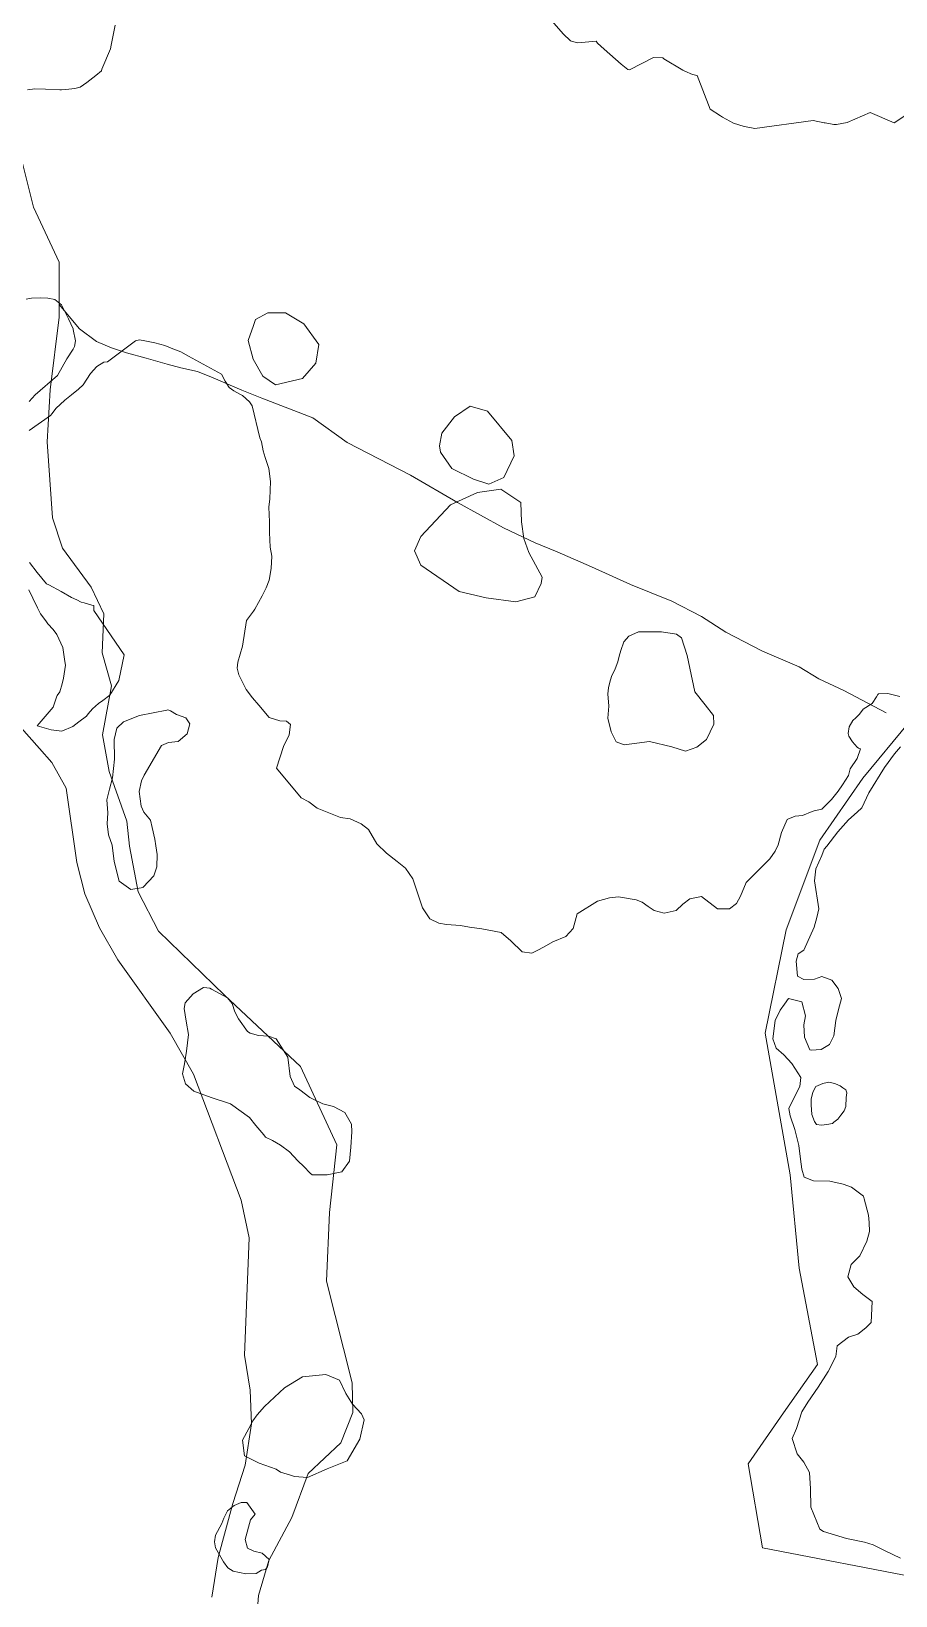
# Model space of a CAD drawing. Header units: metres. Extents: x 4652992 to 4879070, y 2074171 to 2309877.
# Drawn here: x 4653983.8 to 4654064.7, y 2308099.7 to 2308246.1 of the extents above; entities that cross this region are included whole.
import ezdxf

# ---------------------------------------------------------------- set-up
doc = ezdxf.new("R2010")
doc.units = ezdxf.units.M
doc.header["$MEASUREMENT"] = 0
for name, color, linetype, lineweight in [('Level 1', 2, 'Continuous', 0), ('Level 2', 6, 'Continuous', 0), ('Level 37', 3, 'Continuous', 0), ('Level 40', 1, 'Continuous', 0)]:
    doc.layers.add(name, color=color, linetype=linetype, lineweight=lineweight)

msp = doc.modelspace()

# ---------------------------------------------------------------- linework, layer by layer
at = {"layer": 'Level 1'}
msp.add_polyline3d([(4654063.777102, 2308182.334292, 1330), (4654059.811709, 2308184.400515, 1327), (4654057.463503, 2308185.512697, 1325), (4654055.629885, 2308186.636111, 1323), (4654052.198305, 2308188.10071, 1320), (4654048.756716, 2308189.868105, 1317), (4654046.48749, 2308191.349917, 1315), (4654043.706728, 2308192.787478, 1313), (4654039.8501, 2308194.326479, 1310), (4654036.203127, 2308196.002077, 1307), (4654032.995486, 2308197.399721, 1305), (4654030.907473, 2308198.228884, 1304), (4654027.969729, 2308199.654299, 1303), (4654023.666689, 2308201.998476, 1301), (4654019.250124, 2308204.568484, 1299), (4654013.317507, 2308207.637514, 1297), (4654010.13312, 2308209.954897, 1296), (4654005.358889, 2308211.786684, 1295), (4654003.478701, 2308212.5329, 1294), (4654000.800112, 2308213.684084, 1292), (4653999.319094, 2308214.28052, 1291), (4653997.765322, 2308214.616274, 1290), (4653996.501711, 2308214.959719, 1289), (4653994.53229, 2308215.511721, 1288), (4653992.681887, 2308216.021487, 1287), (4653991.286928, 2308216.491518, 1286), (4653989.868288, 2308217.074709, 1285), (4653988.297304, 2308218.283877, 1284), (4653986.39527, 2308220.540411, 1282.302466)], dxfattribs=at)
at = {"layer": 'Level 2'}
for points in [[(4653981.8097, 2308238.3895, 1280.1336), (4653983.9797, 2308229.6649, 1281.2461), (4653986.3817, 2308224.5045, 1281.7621), (4653986.39527, 2308220.540411, 1282.302466), (4653986.3984, 2308219.6261, 1282.4271), (4653986.3993, 2308219.3549, 1282.4641), (4653985.5397, 2308212.5649, 1283.2515), (4653985.2737, 2308207.6881, 1283.7261), (4653985.7723, 2308200.5851, 1284.4546), (4653986.6851, 2308197.7529, 1284.7401), (4653989.3799, 2308194.0789, 1284.8868), (4653990.5689, 2308191.6031, 1284.9859), (4653990.4215, 2308187.9331, 1285.119), (4653991.2877, 2308184.8415, 1285.3903), (4653990.4347, 2308180.2561, 1285.5458), (4653991.0571, 2308176.8287, 1285.6525), (4653992.7067, 2308172.1755, 1285.931), (4653992.9779, 2308169.8453, 1285.9753), (4653993.7763, 2308165.5695, 1286.2454), (4653995.6833, 2308161.8965, 1286.4285), (4654001.8651, 2308155.8997, 1286.9125), (4654008.9797, 2308149.2113, 1287.0772), (4654012.3811, 2308141.8727, 1288.1211), (4654011.6733, 2308135.5439, 1288.4434), (4654011.4029, 2308129.1043, 1288.7324), (4654013.7997, 2308119.5955, 1289.7169), (4654013.8761, 2308116.8199, 1289.8058), (4654012.7251, 2308113.9807, 1289.9909), (4654009.6871, 2308111.1147, 1290.1253), (4654008.1399, 2308106.9949, 1290.3499), (4654005.9955, 2308102.9571, 1290.6891), (4654005.0493, 2308099.6819, 1290.8061), (4654004.7027, 2308095.1291, 1291.0386)], [(4654000.6751, 2308099.5309, 1290.7863), (4654001.2659, 2308103.2519, 1290.6738), (4654002.6421, 2308108.2927, 1290.3363), (4654003.7853, 2308111.8873, 1290.1238), (4654004.3797, 2308115.7605, 1289.9488), (4654004.2607, 2308118.9093, 1289.7863), (4654003.7123, 2308122.1869, 1289.6863), (4654004.0311, 2308130.0097, 1288.6488), (4654004.1581, 2308133.1635, 1288.3988), (4654003.4225, 2308136.6981, 1288.0863), (4653998.9455, 2308148.4945, 1287.0613), (4653996.7783, 2308152.3261, 1286.9113), (4653991.8695, 2308159.2021, 1286.3988), (4653990.1563, 2308162.1953, 1286.1988), (4653988.7925, 2308165.3839, 1285.9863), (4653988.0427, 2308168.3099, 1285.8863), (4653987.0371, 2308175.2725, 1285.6238), (4653985.7137, 2308177.6869, 1285.4613), (4653984.5397, 2308178.9959, 1285.3238), (4653982.6143, 2308181.1807, 1285.1238)]]:
    msp.add_polyline3d(points, dxfattribs=at)
at = {"layer": 'Level 37'}
msp.add_polyline3d([(4654068.011388, 2308181.519891, 1334.2467), (4654065.917274, 2308181.45776, 1334.2467), (4654061.583266, 2308176.208802, 1332.7067), (4654057.549803, 2308170.395597, 1332.4267), (4654054.413664, 2308162.003692, 1332.4267), (4654052.445795, 2308152.320116, 1332.4967), (4654054.783235, 2308139.063353, 1333.5467), (4654055.611576, 2308130.338754, 1333.6167), (4654057.326322, 2308121.321986, 1334.1067), (4654054.15585, 2308116.787969, 1333.4067), (4654050.838053, 2308112.023798, 1332.6367), (4654052.192424, 2308104.168242, 1333.1967), (4654067.055345, 2308101.285862, 1333.7567), (4654087.70928, 2308099.949315, 1332.4967), (4654099.611385, 2308104.597564, 1331.4467), (4654105.429746, 2308111.128035, 1332.7067), (4654115.582801, 2308122.221289, 1334.8067), (4654121.140914, 2308129.231971, 1336.7222), (4654123.008301, 2308131.598877, 1337.4749)], dxfattribs=at)
at = {"layer": 'Level 40', "color": 3, "flags": 128}
for points, elevation in [([(4654009.142688, 2308213.61077), (4654006.632381, 2308213.037845), (4654005.426957, 2308213.839627), (4654004.534767, 2308215.433454), (4654004.058369, 2308217.168073), (4654004.558638, 2308218.578487), (4654004.741864, 2308219.133695), (4654005.914904, 2308219.759854), (4654007.5596, 2308219.760605), (4654009.29138, 2308218.740014), (4654010.676814, 2308216.812902), (4654010.409601, 2308215.053867), (4654009.142688, 2308213.61077)], 1300.122677), ([(4654027.989964, 2308204.355183), (4654026.581104, 2308203.719081), (4654025.167612, 2308204.204359), (4654023.128612, 2308205.187001), (4654022.077637, 2308206.715451), (4654021.9679, 2308207.307541), (4654022.202727, 2308208.517241), (4654023.368706, 2308210.047157), (4654024.827892, 2308211.034498), (4654026.458496, 2308210.568916), (4654028.745224, 2308207.817004), (4654028.968577, 2308206.380616), (4654027.989964, 2308204.355183)], 1305.922678), ([(4654056.751477, 2308146.150895), (4654056.893008, 2308146.827365), (4654057.191997, 2308147.327235), (4654057.391971, 2308147.445242), (4654057.847156, 2308147.632993), (4654058.23759, 2308147.701676), (4654058.381066, 2308147.732437), (4654058.675005, 2308147.690273), (4654059.024177, 2308147.599845), (4654059.238123, 2308147.510478), (4654059.443817, 2308147.389289), (4654059.704742, 2308147.219839), (4654059.997407, 2308147.04217), (4654060.090097, 2308146.746497), (4654060.014558, 2308146.324604), (4654059.998701, 2308145.479774), (4654059.819688, 2308145.050735), (4654059.513712, 2308144.654579), (4654059.247732, 2308144.282026), (4654058.871292, 2308144.005991), (4654058.734811, 2308143.871554), (4654058.200932, 2308143.772111), (4654057.715295, 2308143.728087), (4654057.25441, 2308143.779519), (4654057.058231, 2308144.068007), (4654056.817591, 2308144.707574), (4654056.754684, 2308145.6407), (4654056.751477, 2308146.150895)], 1334.042636)]:
    msp.add_lwpolyline(points, dxfattribs=dict(at, elevation=elevation))
at = {"layer": 'Level 40', "color": 3}
for points in [[(4653991.61483, 2308246.691304, 1289.5227), (4653991.254791, 2308244.839703, 1289.5227), (4653991.187563, 2308244.493963, 1289.5227), (4653990.370388, 2308242.595225, 1291.1227), (4653990.336843, 2308242.422712, 1291.1227), (4653989.823069, 2308241.99106, 1291.1227), (4653988.98248, 2308241.325668, 1291.1227), (4653988.338233, 2308240.881147, 1291.1227), (4653987.866931, 2308240.782384, 1291.1227), (4653987.012796, 2308240.688292, 1291.1227), (4653986.592515, 2308240.638075, 1291.1227), (4653986.440146, 2308240.655114, 1291.1227), (4653985.100051, 2308240.722953, 1291.1227), (4653984.12389, 2308240.750622, 1291.1227), (4653983.423791, 2308240.637938, 1291.1227)], [(4654065.703541, 2308238.336404, 1333.7227), (4654064.50263, 2308237.547607, 1333.7227), (4654062.268748, 2308238.531741, 1333.7227), (4654060.115863, 2308237.577723, 1331.5227), (4654059.109875, 2308237.402959, 1331.5227), (4654058.8784, 2308237.385026, 1331.5227), (4654058.063175, 2308237.545634, 1331.5227), (4654057.948553, 2308237.568215, 1331.5227), (4654056.921882, 2308237.77048, 1331.5227), (4654051.482268, 2308237.020672, 1328.3227), (4654051.000896, 2308237.115511, 1328.3227), (4654050.48107, 2308237.217926, 1328.3227), (4654049.468181, 2308237.527664, 1328.3227), (4654048.45845, 2308238.091611, 1328.3227), (4654048.262149, 2308238.202932, 1328.3227), (4654047.288901, 2308238.832952, 1328.3227), (4654046.072182, 2308242.001324, 1323.5227), (4654045.633549, 2308242.088398, 1323.5227), (4654044.909852, 2308242.385434, 1323.5227), (4654044.73334, 2308242.485528, 1323.5227), (4654042.9631, 2308243.559718, 1323.5227), (4654042.860591, 2308243.626074, 1323.5227), (4654041.990788, 2308243.687169, 1323.5227), (4654039.749404, 2308242.506333, 1318.9227), (4654039.598725, 2308242.559006, 1318.9227), (4654038.957952, 2308243.06213, 1318.9227), (4654037.376061, 2308244.438792, 1318.9227), (4654036.747888, 2308245.00553, 1318.9227), (4654036.614317, 2308245.215037, 1318.9227), (4654034.928818, 2308245.04988, 1314.7227), (4654034.543974, 2308245.12568, 1314.7227), (4654034.225918, 2308245.235613, 1314.7227), (4654033.539638, 2308245.876001, 1314.7227), (4654032.263116, 2308247.357586, 1314.7227)], [(4653983.296669, 2308221.046429, 1292.9227), (4653983.79194, 2308221.14378, 1292.9227), (4653984.619802, 2308221.167975, 1292.9227), (4653985.330433, 2308221.135756, 1292.9227), (4653985.994738, 2308221.00478, 1292.9227), (4653986.612927, 2308220.515517, 1292.9227), (4653987.267647, 2308219.214267, 1292.9227), (4653987.693414, 2308218.256141, 1292.9227), (4653987.703082, 2308218.221338, 1292.9227), (4653987.903982, 2308217.134277, 1292.9227), (4653987.822237, 2308216.621532, 1292.9227), (4653987.685986, 2308216.380193, 1292.9227), (4653987.089183, 2308215.466269, 1292.9227), (4653986.220687, 2308213.897634, 1292.9227), (4653984.126853, 2308212.084224, 1294.5227), (4653983.566218, 2308211.461625, 1294.5227)], [(4653983.57178, 2308208.750989, 1294.5227), (4653985.567475, 2308210.169564, 1296.1227), (4653985.737272, 2308210.343551, 1296.1227), (4653986.062221, 2308210.801065, 1296.1227), (4653986.91262, 2308211.596344, 1296.1227), (4653987.530503, 2308212.086568, 1296.1227), (4653988.187665, 2308212.62787, 1296.1227), (4653988.617207, 2308213.041279, 1296.1227), (4653989.322696, 2308214.102013, 1296.1227), (4653989.92042, 2308214.740216, 1296.1227), (4653990.571071, 2308215.139729, 1296.1227), (4653990.900277, 2308215.173574, 1296.1227), (4653993.528066, 2308217.161631, 1298.9227), (4653993.91509, 2308217.229321, 1298.9227), (4653994.399338, 2308217.133833, 1298.9227), (4653995.34823, 2308216.946161, 1298.9227), (4653996.267434, 2308216.703777, 1298.9227), (4653997.012971, 2308216.398855, 1298.9227), (4653997.777583, 2308216.112368, 1298.9227), (4653998.48226, 2308215.702519, 1298.9227), (4654001.582105, 2308214.027245, 1301.3227), (4654001.929801, 2308213.366066, 1301.3227), (4654002.297962, 2308212.780423, 1301.3227), (4654002.73333, 2308212.455166, 1301.3227), (4654003.34698, 2308212.127412, 1301.3227), (4654003.551455, 2308212.032476, 1301.3227), (4654004.18366, 2308211.423054, 1301.3227), (4654004.444373, 2308211.074826, 1301.3227), (4654005.174463, 2308208.072453, 1301.9227), (4654005.331208, 2308207.687414, 1301.9227), (4654005.476182, 2308206.862663, 1301.9227), (4654005.67593, 2308206.222647, 1301.9227), (4654006.010136, 2308205.199134, 1301.9227), (4654006.14475, 2308203.976739, 1301.9227), (4654006.099314, 2308202.359357, 1301.9227), (4654006.012976, 2308201.567852, 1301.9227), (4654006.06025, 2308200.211056, 1301.9227), (4654006.080632, 2308199.19677, 1301.9227), (4654006.121129, 2308197.821293, 1301.9227), (4654006.296521, 2308196.990885, 1301.9227), (4654006.235056, 2308195.821307, 1301.9227), (4654006.02856, 2308194.758182, 1301.9227), (4654005.763974, 2308194.040353, 1301.9227), (4654005.386983, 2308193.275125, 1301.9227), (4654004.69766, 2308192.041029, 1301.9227), (4654004.578562, 2308191.842731, 1301.9227), (4654003.910013, 2308190.973257, 1301.9227), (4654003.538866, 2308188.550986, 1299.1435), (4654003.110032, 2308187.068425, 1296.7435), (4654003.029628, 2308186.507932, 1296.7435), (4654003.190795, 2308185.884854, 1296.7435), (4654003.894805, 2308184.513169, 1298.3435), (4654004.461803, 2308183.721788, 1298.3435), (4654005.060008, 2308183.051228, 1298.3435), (4654006.046577, 2308181.893399, 1298.3435), (4654007.037878, 2308181.570747, 1299.5435), (4654007.670606, 2308181.535486, 1299.5435), (4654008.04493, 2308181.245492, 1299.5435), (4654007.915848, 2308180.249565, 1299.5435), (4654007.379091, 2308179.166284, 1299.5435), (4654006.726091, 2308177.144618, 1305.9435), (4654009.018425, 2308174.353163, 1311.5435), (4654009.741538, 2308173.976017, 1311.5435), (4654010.53696, 2308173.390328, 1311.5435), (4654012.708355, 2308172.511472, 1311.5435), (4654013.626393, 2308172.400194, 1311.5435), (4654014.645213, 2308171.946461, 1311.5435), (4654015.322225, 2308171.391474, 1311.5435), (4654016.11096, 2308170.048364, 1311.5435), (4654017.02235, 2308169.179639, 1311.5435), (4654018.023536, 2308168.4142, 1311.5435), (4654018.803429, 2308167.769357, 1311.5435), (4654019.491276, 2308166.76881, 1311.5435), (4654020.386441, 2308164.0825, 1312.7435), (4654021.070701, 2308163.034386, 1313.9435), (4654021.909036, 2308162.628138, 1313.9435), (4654022.631671, 2308162.504023, 1313.9435), (4654023.930665, 2308162.419757, 1313.9435), (4654024.771168, 2308162.265113, 1313.9435), (4654025.925898, 2308162.103928, 1315.1435), (4654027.736919, 2308161.753956, 1316.7435), (4654028.63893, 2308160.99327, 1318.7435), (4654029.694395, 2308159.96139, 1320.3435), (4654030.613087, 2308159.830724, 1320.7435), (4654031.112631, 2308160.075985, 1320.7435), (4654031.759232, 2308160.408042, 1320.7435), (4654032.568043, 2308160.885412, 1320.7435), (4654033.78631, 2308161.373896, 1324.7435), (4654034.485758, 2308162.123165, 1328.3435), (4654034.845555, 2308163.512676, 1328.3435), (4654036.751955, 2308164.686919, 1328.3435), (4654037.8837, 2308165.011552, 1328.3435), (4654038.709458, 2308165.106538, 1328.3435), (4654040.356497, 2308164.803399, 1328.3435), (4654040.919008, 2308164.595884, 1328.3435), (4654041.494272, 2308164.199719, 1328.3435), (4654042.069526, 2308163.803562, 1328.3435), (4654042.9935, 2308163.564187, 1328.3435), (4654044.110189, 2308163.83091, 1328.3435), (4654044.752149, 2308164.40597, 1328.3435), (4654045.379116, 2308164.923138, 1328.3435), (4654046.480811, 2308165.131965, 1328.3435), (4654047.993078, 2308163.963136, 1329.9435), (4654049.088558, 2308163.971984, 1333.1435), (4654049.768605, 2308164.470754, 1333.1435), (4654050.134364, 2308165.173689, 1333.1435), (4654050.649144, 2308166.451666, 1333.1435), (4654051.794796, 2308167.566208, 1333.1435), (4654052.885494, 2308168.64128, 1334.7435), (4654053.37977, 2308169.370394, 1334.7435), (4654053.657783, 2308169.971876, 1334.7435), (4654053.955199, 2308171.11943, 1334.7435), (4654054.492363, 2308172.349215, 1334.5175), (4654054.567544, 2308172.370942, 1334.5175), (4654055.23451, 2308172.656395, 1334.5175), (4654055.921276, 2308172.711595, 1334.5175), (4654056.834045, 2308173.08634, 1334.5175), (4654057.038913, 2308173.136963, 1334.4552), (4654057.753984, 2308173.313658, 1334.2375), (4654058.633698, 2308174.198273, 1334.0275), (4654059.269798, 2308174.980115, 1334.0275), (4654059.678286, 2308175.59287, 1334.0275), (4654060.225269, 2308176.471906, 1334.0275), (4654060.404714, 2308177.066247, 1334.0275), (4654061.047794, 2308178.034149, 1334.0275), (4654061.369642, 2308178.940585, 1335.0351), (4654061.184579, 2308179.011228, 1336.0426), (4654061.062319, 2308179.118133, 1336.0426), (4654060.826933, 2308179.367179, 1336.0426), (4654060.626677, 2308179.60712, 1336.0426), (4654060.279561, 2308180.148372, 1336.0426), (4654060.193835, 2308180.396229, 1336.0426), (4654060.313987, 2308181.004373, 1336.0426), (4654060.65408, 2308181.593109, 1336.0426), (4654060.911962, 2308181.864706, 1336.0426), (4654061.258384, 2308182.188562, 1336.0426), (4654061.606215, 2308182.662486, 1336.0426), (4654061.609079, 2308182.667276, 1335.8883), (4654062.440996, 2308183.18759, 1335.6375), (4654062.856926, 2308183.83418, 1335.6375), (4654062.996028, 2308184.040227, 1335.6375), (4654063.030347, 2308184.091063, 1335.6375), (4654063.908931, 2308184.145454, 1335.3575), (4654065.037904, 2308183.854418, 1334.8675)], [(4654030.888847, 2308193.19025, 1308.122677), (4654029.102222, 2308192.715365, 1308.122677), (4654026.339624, 2308193.075735, 1308.122677), (4654023.806432, 2308193.693843, 1308.122677), (4654020.234992, 2308196.145813, 1308.122677), (4654019.627902, 2308197.477031, 1308.122677), (4654020.229524, 2308198.844861, 1308.122677), (4654023.008647, 2308201.785925, 1309.922678), (4654025.533125, 2308202.951406, 1309.922678), (4654027.699475, 2308203.25871, 1309.922678), (4654029.574668, 2308202.00832, 1309.922678), (4654029.636573, 2308200.190965, 1309.922678), (4654029.857479, 2308198.654433, 1309.922678), (4654030.315521, 2308197.323996, 1309.922678), (4654031.589946, 2308195.03101, 1308.122677), (4654031.473227, 2308194.429426, 1308.122677), (4654030.888847, 2308193.19025, 1308.122677)], [(4653983.550897, 2308193.823831, 1295.5227), (4653983.923135, 2308193.044129, 1295.5227), (4653984.369319, 2308192.137454, 1295.5227), (4653984.629878, 2308191.605101, 1295.5227), (4653985.142152, 2308190.921467, 1295.5227), (4653985.325556, 2308190.667089, 1295.5227), (4653985.821604, 2308190.11103, 1295.5227), (4653986.153935, 2308189.655866, 1295.5227), (4653986.729772, 2308188.432789, 1295.5227), (4653986.90994, 2308187.127841, 1295.5227), (4653986.974218, 2308186.775591, 1295.5227), (4653986.782742, 2308185.559767, 1295.5227), (4653986.68191, 2308185.045642, 1295.5227), (4653986.463251, 2308184.286716, 1295.5227), (4653986.201278, 2308183.941036, 1295.5227), (4653986.178084, 2308183.876466, 1295.5227), (4653985.812201, 2308182.857889, 1295.5227), (4653984.313172, 2308181.102986, 1295.5227), (4653985.635883, 2308180.727621, 1295.9435), (4653986.634647, 2308180.598212, 1295.9435), (4653987.653309, 2308181.045518, 1295.9435), (4653988.217414, 2308181.48127, 1295.9435), (4653988.933756, 2308182.006898, 1295.9435), (4653989.10409, 2308182.215607, 1295.9435), (4653989.500007, 2308182.700724, 1295.9435), (4653990.079779, 2308183.197089, 1295.9435), (4653990.476016, 2308183.482378, 1295.9435), (4653991.128511, 2308183.975982, 1294.3435), (4653991.964923, 2308185.353031, 1292.3435), (4653992.456858, 2308187.759702, 1292.3435), (4653989.620981, 2308191.913692, 1295.5227), (4653989.616221, 2308192.282545, 1295.5227), (4653989.618646, 2308192.359921, 1295.5227), (4653989.444166, 2308192.394615, 1295.5227), (4653988.712102, 2308192.627985, 1295.5227), (4653988.434516, 2308192.682769, 1295.5227), (4653988.029018, 2308192.89821, 1295.5227), (4653987.540045, 2308193.127256, 1295.5227), (4653986.573211, 2308193.696496, 1295.5227), (4653985.411319, 2308194.292582, 1295.5227), (4653985.204008, 2308194.390122, 1295.5227), (4653984.341719, 2308195.451767, 1295.5227), (4653983.59866, 2308196.384515, 1295.5227)], [(4654037.723067, 2308181.82999, 1325.143533), (4654037.817114, 2308182.948437, 1324.743533), (4654037.714181, 2308184.104476, 1324.743533), (4654037.775796, 2308184.653196, 1324.743533), (4654037.912801, 2308185.182381, 1324.743533), (4654038.049808, 2308185.711573, 1324.743533), (4654038.396316, 2308186.428484, 1324.743533), (4654038.647866, 2308187.089352, 1324.743533), (4654038.784881, 2308187.618569, 1324.743533), (4654038.921899, 2308188.147794, 1324.743533), (4654039.212607, 2308188.959901, 1324.743533), (4654039.670773, 2308189.486561, 1324.743533), (4654040.581294, 2308189.895941, 1324.743533), (4654041.469324, 2308189.907738, 1324.743533), (4654042.753872, 2308189.897404, 1324.743533), (4654044.15002, 2308189.696764, 1324.743533), (4654044.618993, 2308189.33312, 1324.743533), (4654045.13787, 2308187.69933, 1327.543533), (4654045.390432, 2308186.508841, 1327.543533), (4654045.859452, 2308184.298048, 1327.543533), (4654046.826709, 2308183.083093, 1327.543533), (4654047.607699, 2308182.077159, 1327.543533), (4654047.637899, 2308181.265882, 1327.543533), (4654046.947547, 2308179.837991, 1327.543533), (4654046.037849, 2308179.109718, 1327.543533), (4654044.980932, 2308178.740966, 1327.543533), (4654043.724118, 2308179.147076, 1327.543533), (4654041.6246, 2308179.63768, 1326.743533), (4654039.248696, 2308179.338531, 1325.143533), (4654038.514864, 2308179.609347, 1325.143533), (4654038.032401, 2308180.540547, 1325.143533), (4654037.723067, 2308181.82999, 1325.143533)], [(4653991.792973, 2308180.896886, 1299.1435), (4653991.520011, 2308179.840106, 1299.1435), (4653991.566627, 2308177.971061, 1299.1435), (4653991.381211, 2308176.228529, 1299.1435), (4653991.108271, 2308175.171876, 1299.1435), (4653990.851394, 2308174.177405, 1299.1435), (4653990.93453, 2308172.962283, 1299.1435), (4653990.863717, 2308171.919685, 1299.1435), (4653990.995012, 2308170.891084, 1299.1435), (4653991.344459, 2308169.938626, 1299.1435), (4653991.537638, 2308168.39518, 1297.9435), (4653991.993833, 2308166.578522, 1296.7435), (4653993.092643, 2308165.779673, 1295.9435), (4653994.232955, 2308165.986204, 1294.3435), (4653994.247678, 2308166.001851, 1295.2838), (4653995.242747, 2308167.059347, 1294.3435), (4653995.531419, 2308167.918849, 1294.3435), (4653995.556493, 2308169.046836, 1294.3435), (4653995.438339, 2308169.878264, 1294.3435), (4653995.334117, 2308170.505889, 1294.3435), (4653995.077183, 2308171.57351, 1294.3435), (4653994.926695, 2308172.279887, 1294.3435), (4653994.323087, 2308173.036888, 1294.3435), (4653994.06168, 2308173.57179, 1294.3435), (4653993.885521, 2308174.95231, 1294.3435), (4653994.081686, 2308175.969454, 1294.3435), (4653994.351997, 2308176.500176, 1294.3435), (4653995.953313, 2308179.256871, 1295.1435), (4653996.62757, 2308179.548982, 1295.1435), (4653997.518966, 2308179.651479, 1295.1435), (4653998.36862, 2308180.364934, 1295.1435), (4653998.610852, 2308181.302446, 1295.1435), (4653998.225023, 2308181.869201, 1295.1435), (4653997.368135, 2308182.157879, 1295.1435), (4653996.792973, 2308182.506947, 1295.1435), (4653996.539323, 2308182.605575, 1295.5435), (4653996.456614, 2308182.575808, 1295.5435), (4653993.892022, 2308182.071591, 1296.3435), (4653992.415907, 2308181.469556, 1297.5435), (4653991.792973, 2308180.896886, 1299.1435)], [(4654065.109028, 2308179.146368, 1333.4675), (4654064.541899, 2308178.497317, 1333.4675), (4654063.592912, 2308177.19082, 1333.4675), (4654062.152706, 2308174.842845, 1333.8175), (4654061.471232, 2308173.428175, 1334.0975), (4654061.034521, 2308173.010368, 1334.0975), (4654060.230315, 2308172.307866, 1334.0975), (4654059.253677, 2308171.197149, 1334.0975), (4654058.197512, 2308169.845104, 1334.7275), (4654057.966708, 2308169.554613, 1334.798), (4654057.737616, 2308168.977123, 1335.5435), (4654057.167333, 2308167.718294, 1335.5435), (4654057.056526, 2308166.585057, 1335.5435), (4654057.476113, 2308163.969095, 1335.5435), (4654057.268145, 2308163.166896, 1335.5435), (4654057.030473, 2308162.250119, 1335.5435), (4654056.046726, 2308160.108349, 1334.7435), (4654055.527301, 2308159.75322, 1334.7435), (4654055.348866, 2308159.064905, 1334.7435), (4654055.479409, 2308157.684466, 1334.7435), (4654056.064083, 2308157.349376, 1334.7435), (4654057.05374, 2308157.399037, 1334.7435), (4654057.729895, 2308157.65233, 1334.7435), (4654058.672647, 2308157.285681, 1334.7435), (4654059.267591, 2308156.519483, 1334.7435), (4654059.57422, 2308155.583171, 1334.7435), (4654059.306536, 2308154.550844, 1334.7435), (4654059.038859, 2308153.518545, 1334.7435), (4654058.85357, 2308152.097742, 1334.7435), (4654058.707148, 2308151.768478, 1334.7435), (4654058.458917, 2308151.281994, 1334.7435), (4654057.666149, 2308150.814162, 1334.7435), (4654056.733793, 2308150.749664, 1334.7435), (4654056.619391, 2308150.779294, 1334.7435), (4654056.12853, 2308151.946788, 1334.7435), (4654056.067813, 2308153.125307, 1334.7435), (4654056.218772, 2308153.943024, 1334.7435), (4654055.886898, 2308155.253056, 1334.7435), (4654054.628364, 2308155.579066, 1334.7435), (4654054.250857, 2308155.064807, 1334.7435), (4654053.858488, 2308154.493202, 1334.7435), (4654053.362055, 2308153.520147, 1334.7435), (4654053.159745, 2308151.797747, 1334.7435), (4654053.481321, 2308150.918889, 1334.7435), (4654054.1781, 2308150.310053, 1334.7435), (4654054.944664, 2308149.49957, 1334.7435), (4654055.763866, 2308148.185935, 1334.7435), (4654055.670123, 2308147.353536, 1334.7435), (4654055.407056, 2308146.809762, 1334.7435), (4654054.647607, 2308145.293159, 1334.7435), (4654054.770071, 2308144.588399, 1334.7435), (4654055.231177, 2308143.306496, 1334.7435), (4654055.575605, 2308141.810128, 1334.7435), (4654055.735842, 2308140.545051, 1334.7435), (4654055.856016, 2308139.596274, 1334.7435), (4654056.092839, 2308138.862024, 1334.7435), (4654056.978168, 2308138.510465, 1334.7435), (4654058.497121, 2308138.484257, 1334.7435), (4654059.747924, 2308138.183751, 1335.9435), (4654060.532332, 2308137.919598, 1335.9435), (4654061.654683, 2308137.079414, 1335.9435), (4654061.709483, 2308136.82096, 1335.9435), (4654062.110205, 2308135.312725, 1335.9435), (4654062.175268, 2308134.624189, 1335.9435), (4654062.1958, 2308133.764012, 1335.9435), (4654061.958311, 2308132.84853, 1335.9435), (4654061.301832, 2308131.492013, 1335.9435), (4654060.478692, 2308130.667124, 1335.9435), (4654060.181868, 2308129.522863, 1335.9435), (4654060.730997, 2308128.587052, 1335.9435), (4654061.582634, 2308127.878223, 1335.9435), (4654062.449089, 2308127.226622, 1335.9435), (4654062.358856, 2308125.23541, 1335.9435), (4654061.867981, 2308124.751993, 1335.9435), (4654061.10428, 2308124.156053, 1335.9435), (4654060.243554, 2308123.890445, 1335.9435), (4654059.191632, 2308123.071665, 1335.1435), (4654059.053372, 2308122.068551, 1335.1435), (4654058.324285, 2308120.668368, 1335.1435), (4654057.394091, 2308119.19806, 1335.1435), (4654056.421639, 2308117.799846, 1335.1435), (4654055.883442, 2308116.900348, 1335.1435), (4654055.358124, 2308115.32422, 1334.7435), (4654054.952004, 2308114.402648, 1337.9435), (4654055.427082, 2308112.956814, 1341.5435), (4654056.072491, 2308112.184528, 1341.5435), (4654056.602406, 2308111.200011, 1341.5435), (4654056.687385, 2308109.664795, 1341.5435), (4654056.728214, 2308107.959493, 1341.5435), (4654057.551321, 2308105.889214, 1339.9367), (4654057.88703, 2308105.697288, 1339.3637), (4654060.056922, 2308105.012792, 1336.9637), (4654061.745977, 2308104.679383, 1335.3637), (4654062.548662, 2308104.420026, 1335.3637), (4654063.600993, 2308103.913263, 1335.3637), (4654065.091883, 2308103.174682, 1335.3637)], [(4654010.071603, 2308139.085492, 1303.1435), (4654011.464461, 2308139.081441, 1302.3435), (4654012.822082, 2308139.352736, 1300.7435), (4654013.560168, 2308140.364005, 1299.5435), (4654013.669564, 2308141.671934, 1297.5435), (4654013.776951, 2308143.08466, 1296.3435), (4654013.740175, 2308143.831708, 1296.3435), (4654013.101296, 2308144.918985, 1296.3435), (4654012.047202, 2308145.468372, 1296.3435), (4654011.055396, 2308145.725053, 1296.3435), (4654010.151398, 2308146.143406, 1296.3435), (4654009.828762, 2308146.319104, 1296.3435), (4654008.905537, 2308147.01904, 1296.3435), (4654008.40079, 2308147.380176, 1296.3435), (4654007.987001, 2308148.270995, 1296.3435), (4654007.781797, 2308150.075488, 1295.5435), (4654006.691833, 2308151.789545, 1293.9435), (4654005.978674, 2308152.066652, 1293.9435), (4654005.025167, 2308152.128428, 1293.9435), (4654004.246299, 2308152.330028, 1293.9435), (4654004.009092, 2308152.483942, 1293.9435), (4654003.162694, 2308153.674453, 1293.9435), (4654002.821205, 2308154.317963, 1293.9435), (4654002.567818, 2308155.123723, 1293.9435), (4654002.149415, 2308155.648383, 1293.9435), (4654000.649134, 2308156.453109, 1293.9435), (4654000.489553, 2308156.548243, 1293.9435), (4654000.216381, 2308156.565133, 1293.9435), (4653999.902244, 2308156.600189, 1293.9435), (4653998.921544, 2308156.021323, 1293.9435), (4653998.186182, 2308155.190213, 1295.5435), (4653998.08193, 2308154.659566, 1297.1435), (4653998.262599, 2308153.458903, 1298.7435), (4653998.473529, 2308152.208389, 1300.3435), (4653998.299186, 2308150.64854, 1300.3435), (4653998.127929, 2308149.454789, 1300.3435), (4653997.937538, 2308148.541144, 1300.3435), (4653998.198329, 2308147.602461, 1300.3435), (4653998.976936, 2308146.896601, 1300.3435), (4654000.616772, 2308146.318949, 1301.5435), (4654002.412279, 2308145.721535, 1302.3435), (4654004.208469, 2308144.438857, 1303.1435), (4654004.790917, 2308143.694398, 1303.1435), (4654005.52211, 2308142.820122, 1303.1435), (4654005.691456, 2308142.59362, 1303.1435), (4654006.341837, 2308142.288311, 1303.1435), (4654007.09824, 2308141.86423, 1303.1435), (4654007.938515, 2308141.235778, 1303.1435), (4654008.723416, 2308140.393331, 1303.1435), (4654009.2646, 2308139.842296, 1303.1435), (4654009.880144, 2308139.226364, 1303.1435), (4654010.071603, 2308139.085492, 1303.1435)], [(4654008.402254, 2308110.83367, 1302.5637), (4654009.608932, 2308110.752471, 1300.5637), (4654011.465378, 2308111.545716, 1298.5637), (4654013.317724, 2308112.288815, 1296.5637), (4654014.518551, 2308114.335228, 1294.9637), (4654014.909948, 2308116.137494, 1293.7637), (4654014.659584, 2308116.692851, 1293.7637), (4654013.838358, 2308117.607887, 1293.7637), (4654013.197, 2308118.588549, 1293.7637), (4654012.611401, 2308119.844088, 1294.9637), (4654011.32532, 2308120.377322, 1296.5637), (4654009.150751, 2308120.154235, 1299.3637), (4654007.480222, 2308119.125209, 1302.9637), (4654005.599061, 2308117.396, 1306.5637), (4654004.922339, 2308116.591318, 1306.5637), (4654004.522006, 2308116.042369, 1306.5637), (4654004.135943, 2308115.32809, 1306.5637), (4654003.53701, 2308114.247594, 1306.1637), (4654003.725984, 2308112.780093, 1304.9637), (4654005.089942, 2308112.069381, 1302.9637), (4654006.687666, 2308111.514702, 1302.9637), (4654007.079478, 2308111.23114, 1302.5637), (4654008.040537, 2308110.942359, 1302.0063), (4654008.402254, 2308110.83367, 1302.5637)], [(4654002.671978, 2308101.959496, 1299.9435), (4654003.855465, 2308101.713119, 1299.9435), (4654004.818276, 2308101.761655, 1299.9435), (4654005.308912, 2308102.051158, 1299.9435), (4654005.68619, 2308102.13207, 1299.9435), (4654005.86964, 2308102.382019, 1299.9435), (4654006.042715, 2308103.050962, 1299.9435), (4654005.364306, 2308103.642611, 1299.9435), (4654004.584926, 2308103.844041, 1299.9435), (4654004.001392, 2308104.113805, 1299.9435), (4654003.799178, 2308104.939253, 1299.9435), (4654004.275115, 2308106.779013, 1299.9435), (4654004.739729, 2308107.292727, 1300.1981), (4654003.956949, 2308108.3942, 1299.5435), (4654003.426743, 2308108.41222, 1299.5435), (4654002.754249, 2308108.109932, 1299.5435), (4654002.14988, 2308107.611495, 1299.5435), (4654001.795185, 2308106.929506, 1299.5435), (4654001.60962, 2308106.441861, 1299.5435), (4654001.028099, 2308105.342436, 1299.5435), (4654000.925094, 2308104.714455, 1299.5435), (4654001.018058, 2308104.154854, 1299.5435), (4654001.772854, 2308102.846055, 1299.9435), (4654002.158533, 2308102.270601, 1299.9435), (4654002.671978, 2308101.959496, 1299.9435)]]:
    msp.add_polyline3d(points, dxfattribs=at)

doc.saveas('drawing.dxf')
